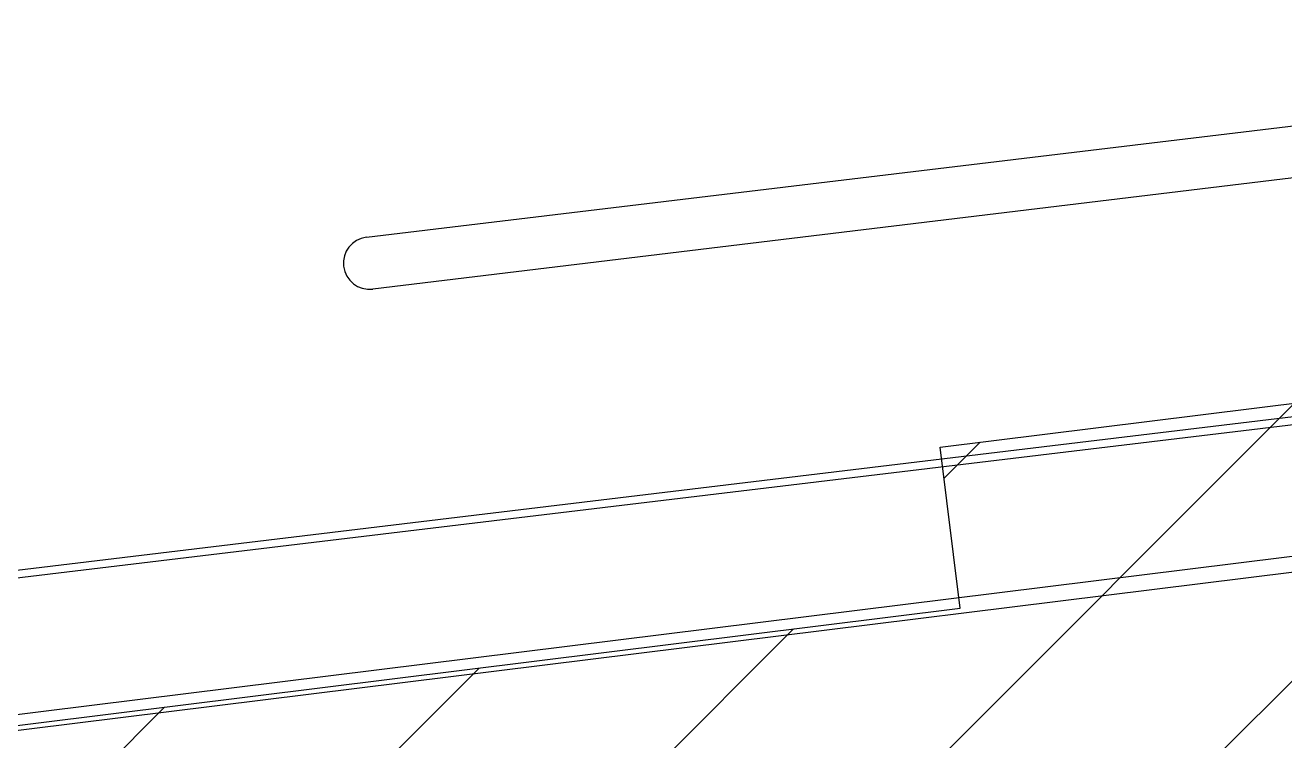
# Model space of a CAD drawing. Extents: x -15449 to 527173, y -170839 to 146543.
# Drawn here: x 15523.58 to 15531.67, y 7799.3 to 7803.9 of the extents above; entities that cross this region are included whole.
import ezdxf

# ---------------------------------------------------------------- set-up
doc = ezdxf.new("R2010")
doc.units = 0
doc.header["$LTSCALE"] = 8
doc.layers.get('0').update_dxf_attribs({"color": 1, "linetype": 'CONTINUOUS'})
doc.layers.add('A-RC WALL', color=7, linetype='CONTINUOUS')
doc.layers.add('G-IMPT', color=7, linetype='CONTINUOUS', lineweight=30)
doc.layers.add('Micron SGP Titleblock CAD template EDI$0$G-ANNO-TTLB', color=7, linetype='CONTINUOUS', lineweight=30)

# ---------------------------------------------------------------- blocks, each defined once
blk = doc.blocks.new('A$Cf1db08be')
at = {"layer": 'A-RC WALL'}
h = blk.add_hatch(dxfattribs=at)
h.set_pattern_fill('ANSI31', color=256, scale=10)
h.set_pattern_definition([(45, (-268.9758, -185.7096), (-0.8838835, 0.8838835), [])])
h.paths.add_polyline_path([(45.2101, 18.9694), (45.0814, 20.0032), (41.3753, 19.5421), (43.1846, 5.0018), (43.5847, 5.0516), (43.7134, 4.0178), (46.319, 4.342), (46.1904, 5.3758), (63.194, 7.4916), (63.3227, 6.4578), (67.0288, 6.9187), (66.9002, 7.9528), (84.7376, 10.1723), (84.2764, 13.8784), (83.2426, 13.7498), (82.3308, 21.0778), (83.3647, 21.2065), (83.0571, 23.6787), (61.2177, 20.9612), (61.089, 21.995), (57.3829, 21.5339), (57.5115, 20.5001)])
h.paths.add_polyline_path([(55.9424, 17.38), (65.7668, 17.38), (65.7668, 12.2594), (55.9424, 12.2594)], flags=16)
h.paths.add_polyline_path([(64.0911, 32.0496), (60.7895, 31.6388), (62.1044, 21.0716), (65.406, 21.4824)])
h.paths.add_polyline_path([(63.6544, 28.2202), (63.9993, 25.2636), (62.8798, 25.133), (62.5349, 28.0896)], flags=16)
h.paths.add_polyline_path([(75.2964, 33.4441), (72.7872, 33.1319), (74.1008, 22.5749), (76.61, 22.8872)])
h.paths.add_polyline_path([(75.0535, 29.3647), (75.3984, 26.408), (74.2789, 26.2774), (73.934, 29.2341)], flags=16)
h.paths.add_polyline_path([(56.15, 12.9586), (65.7216, 12.9586), (65.7216, 16.6805), (56.15, 16.6805)], flags=8)
h.paths.add_polyline_path([(62.7605, 27.9532), (63.0649, 25.3442), (63.758, 25.4251), (63.4536, 28.0341)], flags=8)
h.paths.add_polyline_path([(74.1596, 29.0977), (74.4639, 26.4887), (75.1571, 26.5695), (74.8527, 29.1785)], flags=8)
blk.add_lwpolyline([(41.3753, 19.5421), (45.0814, 20.0032), (45.2101, 18.9694), (57.5115, 20.5001), (57.3829, 21.5339), (61.089, 21.995), (61.2177, 20.9612), (83.0571, 23.6787), (83.3647, 21.2065), (82.3308, 21.0778), (83.2426, 13.7498), (84.2764, 13.8784), (84.7376, 10.1723), (66.9002, 7.9528), (67.0288, 6.9187), (63.3227, 6.4578), (63.194, 7.4916), (46.1904, 5.3758), (46.319, 4.342), (43.7134, 4.0178), (43.5847, 5.0516), (43.1846, 5.0018)], close=True)
blk.add_lwpolyline([(41.3753, 19.5421), (45.0814, 20.0032), (45.2101, 18.9694), (57.5115, 20.5001), (57.3829, 21.5339), (61.089, 21.995), (61.2177, 20.9612), (83.0571, 23.6787), (83.3647, 21.2065), (82.3308, 21.0778), (83.2426, 13.7498), (84.2764, 13.8784), (84.7376, 10.1723), (66.9002, 7.9528), (67.0288, 6.9187), (63.3227, 6.4578), (63.194, 7.4916), (46.1904, 5.3758), (46.319, 4.342), (43.7134, 4.0178), (43.5847, 5.0516), (43.1846, 5.0018)], close=True)
at = {"elevation": 0}
for points in [[(84.6825, 10.2268), (43.1628, 5.073), (41.4862, 18.5799), (82.0068, 23.6097), (83.6834, 10.1028)], [(83.571, 10.1904), (43.2504, 5.1855), (41.5987, 18.4923), (81.9192, 23.4972)]]:
    blk.add_lwpolyline(points, dxfattribs=at)
at = {"layer": 'G-IMPT'}
for p, q in [((53.6994, 22.8823), (80.9432, 26.1613)), ((80.9822, 25.838), (53.7396, 22.5494)), ((82.4064, 24.4645), (46.6958, 20.1707)), ((82.4124, 24.4144), (46.7018, 20.1207))]:
    blk.add_line(p, q, dxfattribs=at)
blk.add_arc((53.7195, 22.7159), 0.1677, 96.88316, 276.88316, dxfattribs=at)
blk = doc.blocks.new('Micron SGP Titleblock CAD template EDI$0$MU_SGP_ANTitleblock_A1_Type01_v1_1 - A1-419101-sample')
blk.add_blockref('A$Cf1db08be', (731.5833, 312.0548))
blk = doc.blocks.new('Micron SGP Titleblock CAD template EDI')
at = {"layer": 'Micron SGP Titleblock CAD template EDI$0$G-ANNO-TTLB'}
blk.add_blockref('Micron SGP Titleblock CAD template EDI$0$MU_SGP_ANTitleblock_A1_Type01_v1_1 - A1-419101-sample', (-3.846, 118.8541), dxfattribs=at)

msp = doc.modelspace()

# ---------------------------------------------------------------- block references
msp.add_blockref('Micron SGP Titleblock CAD template EDI', (14744.3378, 7348.7447))

doc.saveas('drawing.dxf')
